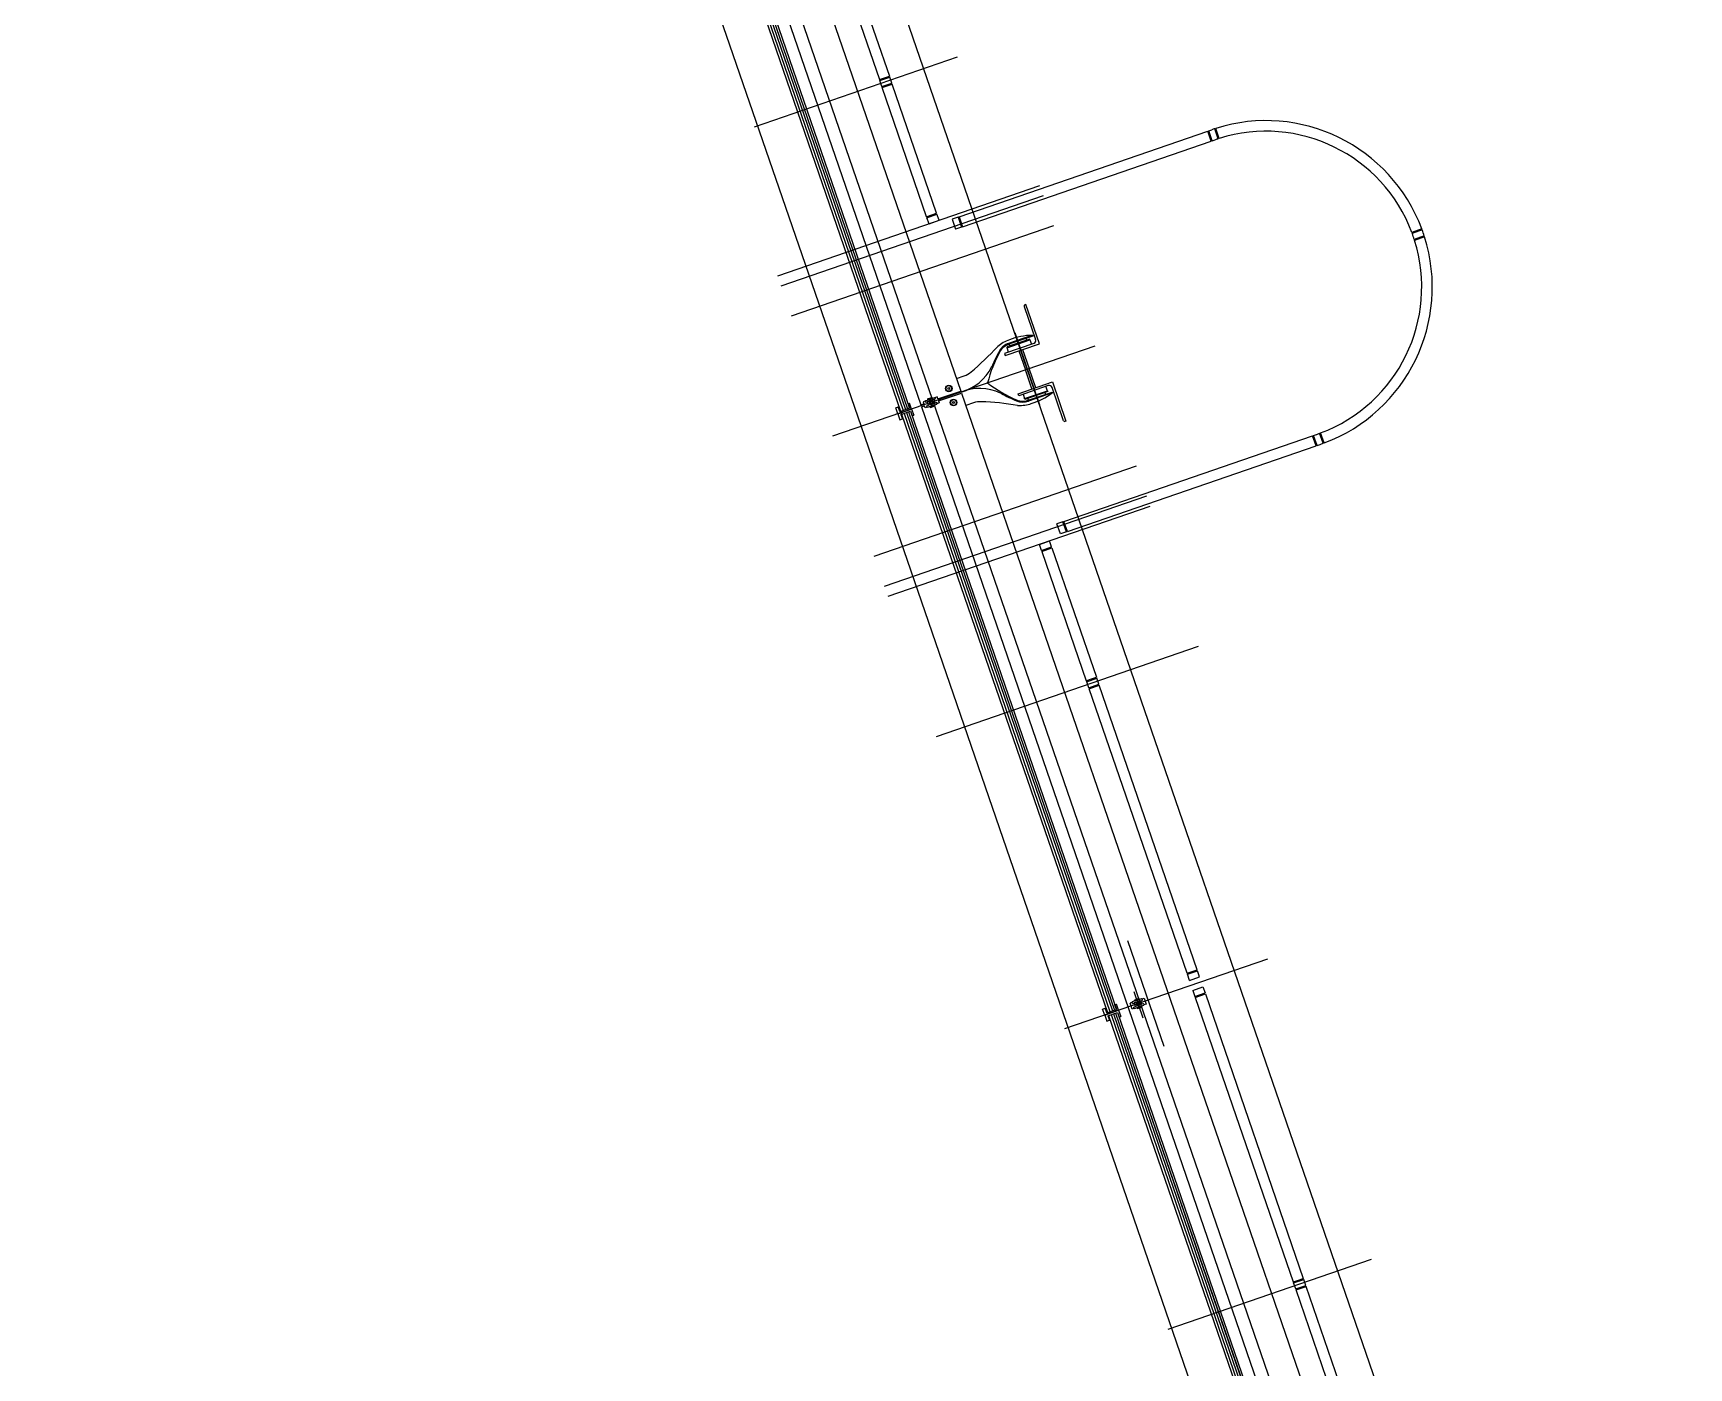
# Model space of a CAD drawing. Extents: x 809434 to 809707, y 818708 to 819364.
# Drawn here: x 809455.54 to 809463.35, y 819286.03 to 819292.33 of the extents above; entities that cross this region are included whole.
import ezdxf

# ---------------------------------------------------------------- set-up
doc = ezdxf.new("R2010")
doc.units = 0
for name, color, linetype in [('MAJ630__', 7, 'Continuous'), ('MAJ640__', 7, 'Continuous'), ('MAJ640__1', 7, 'Continuous'), ('MMH294_S', 7, 'Continuous')]:
    doc.layers.add(name, color=color, linetype=linetype)

msp = doc.modelspace()

# ---------------------------------------------------------------- linework, layer by layer
at = {"layer": 'MAJ630__'}
for p, q in [((809455.537, 819301.8209), (809459.4438, 819290.4746)), ((809457.9648, 819296.3058), (809459.9149, 819290.6422)), ((809458.6586, 819293.3692), (809459.6304, 819290.5468)), ((809458.7012, 819293.3839), (809459.673, 819290.5615)), ((809459.9182, 819290.6327), (809461.8684, 819284.969)), ((809459.6075, 819290.5627), (809459.6198, 819290.567)), ((809459.6173, 819290.5344), (809459.6075, 819290.5627)), ((809459.6173, 819290.5344), (809459.6828, 819290.5569)), ((809459.6173, 819290.5344), (809459.6828, 819290.5569)), ((809459.6173, 819290.5344), (809459.627, 819290.506)), ((809459.6271, 819290.5457), (809459.6198, 819290.567)), ((809459.627, 819290.506), (809459.6393, 819290.5102)), ((809459.6271, 819290.5457), (809459.673, 819290.5615)), ((809459.632, 819290.5315), (809459.6779, 819290.5473)), ((809459.632, 819290.5315), (809459.6393, 819290.5102)), ((809459.6353, 819290.5327), (809460.6071, 819287.7103)), ((809459.6657, 819290.5828), (809459.673, 819290.5853)), ((809459.673, 819290.5615), (809459.6657, 819290.5828)), ((809459.6828, 819290.5569), (809459.673, 819290.5853)), ((809459.6779, 819290.5473), (809460.6497, 819287.7249)), ((809459.6779, 819290.5473), (809459.6852, 819290.526)), ((809459.6828, 819290.5569), (809459.6925, 819290.5285)), ((809459.6852, 819290.526), (809459.6925, 819290.5285)), ((809459.4438, 819290.4746), (809463.3506, 819279.1284)), ((809460.5842, 819287.7262), (809460.5965, 819287.7304)), ((809460.594, 819287.6978), (809460.5842, 819287.7262)), ((809460.594, 819287.6978), (809460.6595, 819287.7204)), ((809460.594, 819287.6978), (809460.6595, 819287.7204)), ((809460.594, 819287.6978), (809460.6037, 819287.6694)), ((809460.6038, 819287.7091), (809460.5965, 819287.7304)), ((809460.6038, 819287.7091), (809460.6497, 819287.7249)), ((809460.6087, 819287.6949), (809460.6546, 819287.7107)), ((809460.6424, 819287.7462), (809460.6497, 819287.7487)), ((809460.6497, 819287.7249), (809460.6424, 819287.7462)), ((809460.6595, 819287.7204), (809460.6497, 819287.7487)), ((809460.6546, 819287.7107), (809461.6264, 819284.8884)), ((809460.6546, 819287.7107), (809460.6619, 819287.6895)), ((809460.6595, 819287.7204), (809460.6692, 819287.692)), ((809460.6037, 819287.6694), (809460.616, 819287.6737)), ((809460.6087, 819287.6949), (809460.616, 819287.6737)), ((809460.612, 819287.6961), (809461.5837, 819284.874)), ((809460.6619, 819287.6895), (809460.6692, 819287.692))]:
    msp.add_line(p, q, dxfattribs=at)
for points in [[(809460.2528, 819290.9056), (809460.2542, 819290.9016), (809460.1414, 819290.8628)], [(809459.8946, 819290.7012), (809459.9314, 819290.7139)], [(809460.2325, 819290.5983), (809460.3453, 819290.6371), (809460.3466, 819290.6331)], [(809459.9754, 819290.5863), (809459.9385, 819290.5736)]]:
    msp.add_lwpolyline(points, dxfattribs=at)
for centre, radius, start, end in [((809460.2638, 819290.5665), 0.3393, 91.86071, 110.70605), ((809459.1004, 819291.7574), 1.3402, 310.07845, 317.42579), ((809460.5881, 819290.5477), 0.5628, 149.96236, 166.36786), ((809460.102, 819290.8372), 0.02, 130.39607, 137.42579), ((809460.2008, 819290.7211), 0.1724, 109.2751, 130.39607), ((809460.1658, 819290.7919), 0.075, 109, 149.96236), ((809459.8988, 819290.8085), 0.1, 289, 310.07845), ((809460.3905, 819291.1216), 0.5628, 231.63214, 248.03764), ((809460.0079, 819290.4917), 0.1, 87.92155, 109), ((809459.9629, 819289.2523), 1.3402, 80.57421, 87.92155), ((809460.208, 819290.6692), 0.075, 248.03764, 289), ((809460.1465, 819290.9071), 0.3393, 287.29394, 306.13928), ((809460.1857, 819290.5942), 0.02, 260.57421, 267.60393), ((809460.1921, 819290.7464), 0.1724, 267.60393, 288.72489)]:
    msp.add_arc(centre, radius, start, end, dxfattribs=at)
at = {"layer": 'MAJ640__'}
for p, q in [((809457.7757, 819296.2407), (809459.7258, 819290.577)), ((809458.6702, 819293.3732), (809459.642, 819290.5508)), ((809458.6815, 819293.3771), (809459.6534, 819290.5547)), ((809458.691, 819293.3803), (809459.6628, 819290.558)), ((809458.6917, 819293.3806), (809459.6635, 819290.5582)), ((809460.169, 819290.9178), (809460.2864, 819290.5769)), ((809460.1427, 819290.8632), (809460.1456, 819290.8548)), ((809460.1886, 819290.8318), (809460.2196, 819290.7418)), ((809460.2066, 819290.838), (809460.2375, 819290.7479)), ((809460.226, 819290.8824), (809460.2231, 819290.8909)), ((809460.2685, 819290.6579), (809460.2375, 819290.7479)), ((809460.2506, 819290.6517), (809460.2196, 819290.7418)), ((809459.7472, 819290.595), (809459.7368, 819290.5914)), ((809459.7368, 819290.5914), (809459.7401, 819290.5819)), ((809459.7475, 819290.5964), (809459.7915, 819290.6115)), ((809459.7489, 819290.5889), (809459.7564, 819290.5915)), ((809459.7872, 819290.6021), (809459.7564, 819290.5915)), ((809459.779, 819290.6115), (809459.7573, 819290.604)), ((809459.7579, 819290.6053), (809459.7573, 819290.604)), ((809459.7573, 819290.604), (809459.7583, 819290.6012)), ((809459.7579, 819290.6053), (809459.7778, 819290.6121)), ((809459.78, 819290.6086), (809459.7583, 819290.6012)), ((809459.7606, 819290.602), (809459.7603, 819290.6013)), ((809459.7605, 819290.6009), (809459.7603, 819290.6013)), ((809459.7777, 819290.6078), (809459.7783, 819290.6075)), ((809459.7778, 819290.6121), (809459.779, 819290.6115)), ((809459.7785, 819290.6071), (809459.7783, 819290.6075)), ((809459.779, 819290.6115), (809459.78, 819290.6086)), ((809459.795, 819290.6048), (809459.7874, 819290.6022)), ((809459.803, 819290.6142), (809459.7926, 819290.6106)), ((809459.8007, 819290.5883), (809459.7931, 819290.5856)), ((809459.8062, 819290.6047), (809459.803, 819290.6142)), ((809459.8062, 819290.6047), (809459.9149, 819290.6422)), ((809459.8095, 819290.5953), (809459.9182, 819290.6327)), ((809459.8095, 819290.5953), (809459.8127, 819290.5858)), ((809460.2338, 819290.5987), (809460.2309, 819290.6072)), ((809460.3112, 819290.6348), (809460.3141, 819290.6264)), ((809459.6469, 819290.5366), (809460.6187, 819287.7143)), ((809459.6582, 819290.5405), (809460.6301, 819287.7182)), ((809459.6677, 819290.5438), (809460.6395, 819287.7214)), ((809459.6684, 819290.544), (809460.6402, 819287.7217)), ((809459.7258, 819290.577), (809459.7401, 819290.5819)), ((809459.7291, 819290.5676), (809459.7433, 819290.5725)), ((809459.7291, 819290.5676), (809461.6793, 819284.9039)), ((809459.7466, 819290.563), (809459.7433, 819290.5725)), ((809459.757, 819290.5666), (809459.7466, 819290.563)), ((809459.7546, 819290.5724), (809459.7621, 819290.575)), ((809459.7581, 819290.5657), (809459.802, 819290.5808)), ((809459.7929, 819290.5856), (809459.7621, 819290.575)), ((809459.7913, 819290.576), (809459.7695, 819290.5685)), ((809459.7705, 819290.5657), (809459.7695, 819290.5685)), ((809459.7922, 819290.5732), (809459.7705, 819290.5657)), ((809459.7718, 819290.5651), (809459.7705, 819290.5657)), ((809459.7711, 819290.5701), (809459.7712, 819290.5697)), ((809459.7719, 819290.5694), (809459.7712, 819290.5697)), ((809459.7718, 819290.5651), (809459.7916, 819290.5719)), ((809459.7889, 819290.5752), (809459.7892, 819290.5758)), ((809459.789, 819290.5763), (809459.7892, 819290.5758)), ((809459.7922, 819290.5732), (809459.7913, 819290.576)), ((809459.7916, 819290.5719), (809459.7922, 819290.5732)), ((809459.8127, 819290.5858), (809459.8023, 819290.5822)), ((809460.734, 819287.7674), (809460.7557, 819287.7749)), ((809460.7545, 819287.7755), (809460.7346, 819287.7687)), ((809460.7545, 819287.7755), (809460.7557, 819287.7749)), ((809460.7567, 819287.7721), (809460.7557, 819287.7749)), ((809460.7693, 819287.774), (809460.7797, 819287.7776)), ((809460.7797, 819287.7776), (809460.7894, 819287.7492)), ((809460.6236, 819287.7001), (809461.5954, 819284.8777)), ((809460.635, 819287.704), (809461.6068, 819284.8816)), ((809460.6444, 819287.7072), (809461.6162, 819284.8849)), ((809460.6451, 819287.7075), (809461.6169, 819284.8851)), ((809460.7239, 819287.7584), (809460.7135, 819287.7548)), ((809460.7233, 819287.7265), (809460.7135, 819287.7548)), ((809460.7337, 819287.73), (809460.7233, 819287.7265)), ((809460.7313, 819287.7358), (809460.7388, 819287.7384)), ((809460.7639, 819287.7656), (809460.7332, 819287.755)), ((809460.7346, 819287.7687), (809460.734, 819287.7674)), ((809460.735, 819287.7646), (809460.734, 819287.7674)), ((809460.7348, 819287.7291), (809460.7787, 819287.7442)), ((809460.735, 819287.7646), (809460.7567, 819287.7721)), ((809460.7369, 819287.7653), (809460.7372, 819287.7643)), ((809460.7696, 819287.749), (809460.7388, 819287.7384)), ((809460.768, 819287.7395), (809460.7462, 819287.732)), ((809460.7472, 819287.7291), (809460.7462, 819287.732)), ((809460.7689, 819287.7366), (809460.7472, 819287.7291)), ((809460.7485, 819287.7285), (809460.7472, 819287.7291)), ((809460.7478, 819287.7336), (809460.7479, 819287.7331)), ((809460.7486, 819287.7328), (809460.7479, 819287.7331)), ((809460.7485, 819287.7285), (809460.7683, 819287.7354)), ((809460.7548, 819287.7714), (809460.7552, 819287.7705)), ((809460.7641, 819287.7656), (809460.7717, 819287.7683)), ((809460.7656, 819287.7387), (809460.7659, 819287.7393)), ((809460.7657, 819287.7398), (809460.7659, 819287.7393)), ((809460.7689, 819287.7366), (809460.768, 819287.7395)), ((809460.7683, 819287.7354), (809460.7689, 819287.7366)), ((809460.7774, 819287.7517), (809460.7698, 819287.7491)), ((809460.7894, 819287.7492), (809460.779, 819287.7457))]:
    msp.add_line(p, q, dxfattribs=at)
for points in [[(809460.1206, 819290.8189), (809460.1238, 819290.8095), (809460.2856, 819290.8652), (809460.222, 819291.0496), (809460.2173, 819291.048)], [(809460.2142, 819291.0416), (809460.268, 819290.8855)], [(809460.2528, 819290.9056), (809460.14, 819290.8668)], [(809460.2587, 819290.8665), (809460.1206, 819290.8189)], [(809460.1404, 819290.8258), (809460.1335, 819290.8459), (809460.2413, 819290.883), (809460.2482, 819290.8629)], [(809460.1891, 819290.62), (809460.1858, 819290.6294), (809460.3475, 819290.6851), (809460.4111, 819290.5007), (809460.4063, 819290.499)], [(809460.3272, 819290.6675), (809460.1891, 819290.62)], [(809460.2089, 819290.6268), (809460.2158, 819290.6067), (809460.3236, 819290.6438), (809460.3167, 819290.6639)], [(809460.3466, 819290.6331), (809460.2338, 819290.5943)], [(809460.4, 819290.5021), (809460.3462, 819290.6582)], [(809460.7682, 819287.775), (809460.7242, 819287.7598)]]:
    msp.add_lwpolyline(points, dxfattribs=at)
for points in [[(809460.2413, 819290.883), (809460.2398, 819290.8872), (809460.132, 819290.8501), (809460.1335, 819290.8459)], [(809460.3236, 819290.6438), (809460.3251, 819290.6396), (809460.2173, 819290.6025), (809460.2158, 819290.6067)]]:
    msp.add_lwpolyline(points, close=True, dxfattribs=at)
for centre, radius in [((809459.8579, 819290.6542), 0.0155), ((809459.8579, 819290.6542), 0.0135), ((809459.8579, 819290.6542), 0.0042), ((809459.8807, 819290.5881), 0.0155), ((809459.8807, 819290.5881), 0.0135), ((809459.8807, 819290.5881), 0.0042), ((809460.7515, 819287.752), 0.006)]:
    msp.add_circle(centre, radius, dxfattribs=at)
for centre, radius, start, end in [((809460.2189, 819291.0433), 0.005, 109, 199), ((809460.5881, 819290.5477), 0.567, 149.96236, 158.10407), ((809460.1658, 819290.7919), 0.0792, 109, 149.96236), ((809460.2538, 819290.8807), 0.015, 289, 19), ((809459.8542, 819290.8595), 0.2307, 285.67731, 333.23123), ((809460.0434, 819290.7666), 0.02, 326.67541, 338.10407), ((809460.332, 819290.6534), 0.015, 19, 109), ((809459.7748, 819290.5886), 0.0095, 145.18264, 199.00008), ((809459.7748, 819290.5886), 0.006, 18.99986, 199.00013), ((809459.7748, 819290.5886), 0.006, 198.99986, 19.00013), ((809459.7748, 819290.5886), 0.0109, 101.1265, 116.87349), ((809459.7748, 819290.5886), 0.0095, 18.99991, 71.30512), ((809459.7748, 819290.5886), 0.0095, 326.69488, 19.00008), ((809460.0041, 819290.424), 0.2307, 64.76877, 112.32268), ((809460.096, 819290.6137), 0.02, 59.89592, 71.32459), ((809460.3905, 819291.1216), 0.567, 239.89592, 248.03764), ((809460.208, 819290.6692), 0.0792, 248.03764, 289), ((809459.7748, 819290.5886), 0.0095, 198.99991, 252.81736), ((809459.7748, 819290.5886), 0.0109, 281.1265, 296.87349), ((809460.4047, 819290.5038), 0.005, 199, 289), ((809460.7515, 819287.752), 0.0095, 145.18264, 252.81736), ((809460.7515, 819287.752), 0.0109, 101.1265, 116.87349), ((809460.7515, 819287.752), 0.0109, 281.1265, 296.87349), ((809460.7515, 819287.752), 0.0095, 326.69488, 71.30512)]:
    msp.add_arc(centre, radius, start, end, dxfattribs=at)
for points, degree in [([(809459.7475, 819290.5964), (809459.7475, 819290.5964), (809459.7474, 819290.5964), (809459.7474, 819290.5963), (809459.7473, 819290.5963), (809459.7473, 819290.5962), (809459.7473, 819290.5962), (809459.7473, 819290.5961), (809459.7473, 819290.5961), (809459.7472, 819290.596), (809459.7472, 819290.596), (809459.7472, 819290.5959), (809459.7472, 819290.5958), (809459.7472, 819290.5958), (809459.7472, 819290.5957), (809459.7472, 819290.5957)], 3), ([(809459.7472, 819290.5957), (809459.7472, 819290.595), (809459.7472, 819290.5944), (809459.7473, 819290.5933), (809459.7474, 819290.5927), (809459.7475, 819290.5916), (809459.7476, 819290.591), (809459.7478, 819290.5902), (809459.7479, 819290.5898), (809459.748, 819290.5895)], 3), ([(809459.7481, 819290.5893), (809459.7481, 819290.5893), (809459.7481, 819290.5893), (809459.7481, 819290.5894), (809459.7481, 819290.5894), (809459.748, 819290.5894), (809459.748, 819290.5895), (809459.748, 819290.5895)], 3), ([(809459.7481, 819290.5893), (809459.7481, 819290.5893), (809459.7481, 819290.5892), (809459.7482, 819290.5891), (809459.7482, 819290.5891), (809459.7483, 819290.589), (809459.7484, 819290.5889), (809459.7485, 819290.5889), (809459.7486, 819290.5889), (809459.7487, 819290.5889), (809459.7488, 819290.5889), (809459.7489, 819290.5889), (809459.7489, 819290.5889), (809459.7489, 819290.5889)], 3), ([(809459.7583, 819290.5829), (809459.758, 819290.5839), (809459.7577, 819290.585), (809459.7572, 819290.5871), (809459.7571, 819290.5882), (809459.7568, 819290.5897), (809459.7568, 819290.5902), (809459.7566, 819290.5909), (809459.7566, 819290.5912), (809459.7565, 819290.5914), (809459.7565, 819290.5915), (809459.7564, 819290.5915)], 3), ([(809459.7668, 819290.5938), (809459.7669, 819290.594), (809459.7671, 819290.5942), (809459.7673, 819290.5945), (809459.7674, 819290.5947), (809459.7676, 819290.5949), (809459.7676, 819290.595), (809459.7677, 819290.5951), (809459.7677, 819290.5951), (809459.7677, 819290.5951)], 3), ([(809459.7677, 819290.5951), (809459.7687, 819290.5966), (809459.7698, 819290.5984)], 2), ([(809459.7726, 819290.5993), (809459.7746, 819290.5987), (809459.7763, 819290.5981)], 2), ([(809459.7763, 819290.5981), (809459.7763, 819290.5981), (809459.7764, 819290.5981), (809459.7765, 819290.598), (809459.7766, 819290.598), (809459.7768, 819290.5979), (809459.777, 819290.5979), (809459.7774, 819290.5977), (809459.7776, 819290.5977), (809459.7778, 819290.5976)], 3), ([(809459.7874, 819290.6022), (809459.7873, 819290.6022), (809459.7873, 819290.6022), (809459.7872, 819290.6021)], 2), ([(809459.7874, 819290.6022), (809459.7874, 819290.6022), (809459.7874, 819290.6022), (809459.7874, 819290.602), (809459.7875, 819290.6018), (809459.7878, 819290.6013), (809459.788, 819290.6009), (809459.7886, 819290.5998), (809459.7891, 819290.599), (809459.7901, 819290.5969), (809459.7906, 819290.5958), (809459.7911, 819290.5945), (809459.7912, 819290.5944), (809459.7912, 819290.5943)], 3), ([(809459.7931, 819290.5856), (809459.7931, 819290.5857), (809459.7931, 819290.5857), (809459.793, 819290.5858), (809459.7929, 819290.586), (809459.7928, 819290.5866), (809459.7928, 819290.587), (809459.7926, 819290.5882), (809459.7924, 819290.5893), (809459.792, 819290.5915), (809459.7917, 819290.5927), (809459.7913, 819290.594), (809459.7912, 819290.5941), (809459.7912, 819290.5943)], 3), ([(809459.7921, 819290.6111), (809459.7921, 819290.6112), (809459.7921, 819290.6112), (809459.792, 819290.6113), (809459.792, 819290.6113), (809459.7919, 819290.6114), (809459.7919, 819290.6114), (809459.7918, 819290.6114), (809459.7918, 819290.6115), (809459.7917, 819290.6115), (809459.7917, 819290.6115), (809459.7916, 819290.6115), (809459.7916, 819290.6115), (809459.7915, 819290.6115), (809459.7915, 819290.6115), (809459.7915, 819290.6115)], 3), ([(809459.7953, 819290.6058), (809459.7952, 819290.6061), (809459.795, 819290.6064), (809459.7946, 819290.6072), (809459.7944, 819290.6077), (809459.7938, 819290.6087), (809459.7935, 819290.6092), (809459.7929, 819290.6102), (809459.7925, 819290.6106), (809459.7921, 819290.6111)], 3), ([(809459.795, 819290.6048), (809459.795, 819290.6048), (809459.795, 819290.6048), (809459.795, 819290.6048), (809459.795, 819290.6048), (809459.7951, 819290.6049), (809459.7952, 819290.6049), (809459.7952, 819290.605), (809459.7953, 819290.605), (809459.7954, 819290.6052), (809459.7954, 819290.6053), (809459.7954, 819290.6054), (809459.7954, 819290.6055), (809459.7953, 819290.6056)], 3), ([(809459.7953, 819290.6058), (809459.7953, 819290.6057), (809459.7953, 819290.6057), (809459.7953, 819290.6057), (809459.7953, 819290.6056), (809459.7953, 819290.6056), (809459.7953, 819290.6056), (809459.7953, 819290.6056)], 3), ([(809459.8007, 819290.5883), (809459.8007, 819290.5883), (809459.8007, 819290.5883), (809459.8007, 819290.5883), (809459.8008, 819290.5883), (809459.8008, 819290.5883), (809459.8009, 819290.5883), (809459.801, 819290.5883), (809459.8011, 819290.5883), (809459.8012, 819290.5882), (809459.8013, 819290.5881), (809459.8014, 819290.588), (809459.8014, 819290.588), (809459.8014, 819290.5879)], 3), ([(809459.8015, 819290.5877), (809459.8015, 819290.5877), (809459.8015, 819290.5877), (809459.8015, 819290.5878), (809459.8015, 819290.5878), (809459.8014, 819290.5879), (809459.8014, 819290.5879), (809459.8014, 819290.5879)], 3), ([(809459.7542, 819290.5716), (809459.7542, 819290.5716), (809459.7542, 819290.5717), (809459.7541, 819290.5718), (809459.7541, 819290.5719), (809459.7542, 819290.572), (809459.7542, 819290.5721), (809459.7543, 819290.5722), (809459.7543, 819290.5722), (809459.7544, 819290.5723), (809459.7545, 819290.5724), (809459.7546, 819290.5724), (809459.7546, 819290.5724), (809459.7546, 819290.5724)], 3), ([(809459.7542, 819290.5716), (809459.7542, 819290.5716), (809459.7542, 819290.5716), (809459.7542, 819290.5715), (809459.7542, 819290.5715), (809459.7542, 819290.5715), (809459.7542, 819290.5714), (809459.7542, 819290.5714)], 3), ([(809459.7574, 819290.5661), (809459.757, 819290.5665), (809459.7567, 819290.567), (809459.756, 819290.568), (809459.7557, 819290.5685), (809459.7551, 819290.5695), (809459.7549, 819290.57), (809459.7545, 819290.5708), (809459.7544, 819290.5711), (809459.7542, 819290.5714)], 3), ([(809459.7581, 819290.5657), (809459.758, 819290.5656), (809459.758, 819290.5656), (809459.7579, 819290.5657), (809459.7579, 819290.5657), (809459.7578, 819290.5657), (809459.7578, 819290.5657), (809459.7577, 819290.5658), (809459.7577, 819290.5658), (809459.7576, 819290.5658), (809459.7576, 819290.5658), (809459.7575, 819290.5659), (809459.7575, 819290.5659), (809459.7574, 819290.566), (809459.7574, 819290.566), (809459.7574, 819290.5661)], 3), ([(809459.7583, 819290.5829), (809459.7587, 819290.5819), (809459.7591, 819290.5809), (809459.76, 819290.579), (809459.7605, 819290.578), (809459.7613, 819290.5767), (809459.7616, 819290.5762), (809459.7619, 819290.5756), (809459.762, 819290.5754), (809459.7621, 819290.5751), (809459.7621, 819290.575), (809459.7621, 819290.575)], 3), ([(809459.7717, 819290.5796), (809459.7719, 819290.5795), (809459.7721, 819290.5795), (809459.7725, 819290.5793), (809459.7727, 819290.5793), (809459.773, 819290.5792), (809459.7731, 819290.5791), (809459.7732, 819290.5791), (809459.7732, 819290.5791), (809459.7732, 819290.5791)], 3), ([(809459.7732, 819290.5791), (809459.7749, 819290.5785), (809459.7769, 819290.5778)], 2), ([(809459.7797, 819290.5788), (809459.7808, 819290.5806), (809459.7818, 819290.5821)], 2), ([(809459.7818, 819290.5821), (809459.7819, 819290.5821), (809459.7819, 819290.5821), (809459.7819, 819290.5822), (809459.782, 819290.5823), (809459.7821, 819290.5825), (809459.7822, 819290.5827), (809459.7825, 819290.583), (809459.7826, 819290.5832), (809459.7827, 819290.5834)], 3), ([(809459.7931, 819290.5856), (809459.793, 819290.5856), (809459.793, 819290.5856), (809459.7929, 819290.5856)], 2), ([(809459.8015, 819290.5877), (809459.8016, 819290.5874), (809459.8017, 819290.587), (809459.8019, 819290.5862), (809459.802, 819290.5856), (809459.8022, 819290.5845), (809459.8022, 819290.5839), (809459.8023, 819290.5828), (809459.8023, 819290.5821), (809459.8023, 819290.5815)], 3), ([(809459.8023, 819290.5815), (809459.8023, 819290.5815), (809459.8023, 819290.5814), (809459.8023, 819290.5813), (809459.8023, 819290.5813), (809459.8023, 819290.5812), (809459.8023, 819290.5812), (809459.8023, 819290.5811), (809459.8022, 819290.5811), (809459.8022, 819290.581), (809459.8022, 819290.581), (809459.8022, 819290.5809), (809459.8021, 819290.5809), (809459.8021, 819290.5808), (809459.8021, 819290.5808), (809459.802, 819290.5808)], 3), ([(809460.7682, 819287.775), (809460.7682, 819287.775), (809460.7682, 819287.775), (809460.7683, 819287.775), (809460.7683, 819287.775), (809460.7684, 819287.7749), (809460.7685, 819287.7749), (809460.7685, 819287.7749), (809460.7685, 819287.7749), (809460.7686, 819287.7748), (809460.7686, 819287.7748), (809460.7687, 819287.7747), (809460.7687, 819287.7747), (809460.7688, 819287.7746), (809460.7688, 819287.7746), (809460.7688, 819287.7746)], 3), ([(809460.7239, 819287.7591), (809460.7239, 819287.7592), (809460.7239, 819287.7592), (809460.7239, 819287.7593), (809460.7239, 819287.7594), (809460.7239, 819287.7594), (809460.724, 819287.7595), (809460.724, 819287.7595), (809460.724, 819287.7596), (809460.724, 819287.7596), (809460.724, 819287.7597), (809460.7241, 819287.7597), (809460.7241, 819287.7598), (809460.7241, 819287.7598), (809460.7242, 819287.7598), (809460.7242, 819287.7598)], 3), ([(809460.7247, 819287.7529), (809460.7246, 819287.7533), (809460.7245, 819287.7536), (809460.7243, 819287.7545), (809460.7242, 819287.755), (809460.7241, 819287.7561), (809460.724, 819287.7567), (809460.7239, 819287.7579), (809460.7239, 819287.7585), (809460.7239, 819287.7591)], 3), ([(809460.7247, 819287.7529), (809460.7247, 819287.7529), (809460.7247, 819287.7529), (809460.7248, 819287.7528), (809460.7248, 819287.7528), (809460.7248, 819287.7528), (809460.7248, 819287.7528), (809460.7248, 819287.7527)], 3), ([(809460.7256, 819287.7524), (809460.7256, 819287.7524), (809460.7256, 819287.7524), (809460.7255, 819287.7524), (809460.7255, 819287.7523), (809460.7254, 819287.7523), (809460.7254, 819287.7523), (809460.7252, 819287.7523), (809460.7252, 819287.7524), (809460.725, 819287.7524), (809460.725, 819287.7525), (809460.7249, 819287.7526), (809460.7248, 819287.7527), (809460.7248, 819287.7527)], 3), ([(809460.7256, 819287.7524), (809460.7262, 819287.7526), (809460.7268, 819287.7528), (809460.7284, 819287.7534), (809460.7294, 819287.7537), (809460.7309, 819287.7542), (809460.7315, 819287.7544), (809460.7325, 819287.7548), (809460.7328, 819287.7549), (809460.7332, 819287.755)], 3), ([(809460.7256, 819287.7524), (809460.7264, 819287.7527), (809460.7273, 819287.753), (809460.7282, 819287.7533), (809460.7294, 819287.7537), (809460.7307, 819287.7541), (809460.732, 819287.7546), (809460.7324, 819287.7547), (809460.7328, 819287.7549), (809460.7332, 819287.755)], 3), ([(809460.7309, 819287.7351), (809460.7309, 819287.7351), (809460.7309, 819287.7351), (809460.7308, 819287.7352), (809460.7308, 819287.7353), (809460.7309, 819287.7355), (809460.7309, 819287.7355), (809460.731, 819287.7356), (809460.731, 819287.7357), (809460.7311, 819287.7358), (809460.7312, 819287.7358), (809460.7313, 819287.7358), (809460.7313, 819287.7358), (809460.7313, 819287.7358)], 3), ([(809460.7309, 819287.7351), (809460.7309, 819287.735), (809460.7309, 819287.735), (809460.7309, 819287.735), (809460.7309, 819287.735), (809460.7309, 819287.7349), (809460.7309, 819287.7349), (809460.731, 819287.7349)], 3), ([(809460.7341, 819287.7295), (809460.7337, 819287.73), (809460.7334, 819287.7305), (809460.7327, 819287.7315), (809460.7324, 819287.732), (809460.7318, 819287.7329), (809460.7316, 819287.7334), (809460.7312, 819287.7342), (809460.7311, 819287.7346), (809460.731, 819287.7349)], 3), ([(809460.7332, 819287.755), (809460.7332, 819287.755), (809460.7332, 819287.755), (809460.7332, 819287.7548), (809460.7333, 819287.7546), (809460.7334, 819287.754), (809460.7335, 819287.7536), (809460.7336, 819287.7524), (809460.7338, 819287.7514), (809460.7342, 819287.7491), (809460.7345, 819287.7479), (809460.7353, 819287.7456), (809460.7357, 819287.7445), (809460.7367, 819287.7424), (809460.7373, 819287.7415), (809460.738, 819287.7402), (809460.7383, 819287.7397), (809460.7386, 819287.739), (809460.7387, 819287.7388), (809460.7388, 819287.7386), (809460.7388, 819287.7385), (809460.7388, 819287.7384)], 3), ([(809460.7348, 819287.7291), (809460.7347, 819287.7291), (809460.7347, 819287.7291), (809460.7346, 819287.7291), (809460.7346, 819287.7291), (809460.7345, 819287.7291), (809460.7345, 819287.7292), (809460.7344, 819287.7292), (809460.7344, 819287.7292), (809460.7343, 819287.7293), (809460.7343, 819287.7293), (809460.7342, 819287.7293), (809460.7342, 819287.7294), (809460.7342, 819287.7294), (809460.7341, 819287.7295), (809460.7341, 819287.7295)], 3), ([(809460.7444, 819287.7586), (809460.7444, 819287.7585), (809460.7444, 819287.7585), (809460.7443, 819287.7584), (809460.7443, 819287.7584), (809460.7441, 819287.7581), (809460.744, 819287.758), (809460.7438, 819287.7576), (809460.7436, 819287.7574), (809460.7435, 819287.7573)], 3), ([(809460.7465, 819287.7618), (809460.7454, 819287.7601), (809460.7444, 819287.7586)], 2), ([(809460.7484, 819287.743), (809460.7486, 819287.743), (809460.7488, 819287.7429), (809460.7492, 819287.7428), (809460.7494, 819287.7427), (809460.7497, 819287.7426), (809460.7498, 819287.7426), (809460.7499, 819287.7426), (809460.7499, 819287.7425), (809460.7499, 819287.7425)], 3), ([(809460.753, 819287.7615), (809460.7513, 819287.7621), (809460.7494, 819287.7628)], 2), ([(809460.7499, 819287.7425), (809460.7516, 819287.742), (809460.7536, 819287.7413)], 2), ([(809460.7545, 819287.761), (809460.7543, 819287.7611), (809460.7541, 819287.7612), (809460.7537, 819287.7613), (809460.7535, 819287.7614), (809460.7533, 819287.7615), (809460.7532, 819287.7615), (809460.7531, 819287.7615), (809460.7531, 819287.7615), (809460.753, 819287.7615)], 3), ([(809460.7564, 819287.7423), (809460.7576, 819287.744), (809460.7585, 819287.7455)], 2), ([(809460.7585, 819287.7455), (809460.7586, 819287.7455), (809460.7586, 819287.7456), (809460.7586, 819287.7456), (809460.7587, 819287.7457), (809460.7588, 819287.7459), (809460.7589, 819287.7461), (809460.7592, 819287.7465), (809460.7593, 819287.7467), (809460.7594, 819287.7468)], 3), ([(809460.7639, 819287.7656), (809460.764, 819287.7656), (809460.764, 819287.7656), (809460.7641, 819287.7656)], 2), ([(809460.7639, 819287.7656), (809460.764, 819287.7656), (809460.764, 819287.7656), (809460.7641, 819287.7656)], 2), ([(809460.7698, 819287.7491), (809460.7698, 819287.7491), (809460.7698, 819287.7491), (809460.7697, 819287.7493), (809460.7696, 819287.7495), (809460.7695, 819287.75), (809460.7695, 819287.7504), (809460.7693, 819287.7517), (809460.7691, 819287.7527), (809460.7687, 819287.755), (809460.7684, 819287.7562), (809460.7676, 819287.7585), (809460.7672, 819287.7596), (809460.7662, 819287.7617), (809460.7657, 819287.7626), (809460.7649, 819287.7639), (809460.7647, 819287.7644), (809460.7643, 819287.765), (809460.7642, 819287.7653), (809460.7641, 819287.7655), (809460.7641, 819287.7656), (809460.7641, 819287.7656)], 3), ([(809460.7688, 819287.7746), (809460.7692, 819287.7741), (809460.7696, 819287.7736), (809460.7702, 819287.7726), (809460.7705, 819287.7721), (809460.7711, 819287.7711), (809460.7713, 819287.7707), (809460.7717, 819287.7698), (809460.7719, 819287.7695), (809460.772, 819287.7692)], 3), ([(809460.7698, 819287.7491), (809460.7697, 819287.7491), (809460.7697, 819287.7491), (809460.7696, 819287.749)], 2), ([(809460.7721, 819287.769), (809460.7721, 819287.769), (809460.7721, 819287.769), (809460.7721, 819287.7688), (809460.7721, 819287.7688), (809460.7721, 819287.7686), (809460.772, 819287.7685), (809460.7719, 819287.7684), (809460.7719, 819287.7684), (809460.7718, 819287.7683), (809460.7717, 819287.7683), (809460.7717, 819287.7683), (809460.7717, 819287.7683), (809460.7717, 819287.7683)], 3), ([(809460.7721, 819287.769), (809460.772, 819287.769), (809460.772, 819287.769), (809460.772, 819287.7691), (809460.772, 819287.7691), (809460.772, 819287.7692), (809460.772, 819287.7692), (809460.772, 819287.7692)], 3), ([(809460.7774, 819287.7517), (809460.7774, 819287.7517), (809460.7774, 819287.7517), (809460.7774, 819287.7517), (809460.7775, 819287.7517), (809460.7775, 819287.7517), (809460.7776, 819287.7517), (809460.7777, 819287.7517), (809460.7778, 819287.7517), (809460.7779, 819287.7516), (809460.778, 819287.7516), (809460.7781, 819287.7515), (809460.7781, 819287.7514), (809460.7781, 819287.7513)], 3), ([(809460.7782, 819287.7511), (809460.7782, 819287.7512), (809460.7782, 819287.7512), (809460.7782, 819287.7512), (809460.7782, 819287.7513), (809460.7781, 819287.7513), (809460.7781, 819287.7513), (809460.7781, 819287.7513)], 3), ([(809460.7782, 819287.7511), (809460.7783, 819287.7508), (809460.7784, 819287.7505), (809460.7786, 819287.7496), (809460.7787, 819287.7491), (809460.7789, 819287.748), (809460.7789, 819287.7474), (809460.779, 819287.7462), (809460.779, 819287.7456), (809460.779, 819287.745)], 3), ([(809460.779, 819287.745), (809460.779, 819287.7449), (809460.779, 819287.7449), (809460.779, 819287.7448), (809460.779, 819287.7447), (809460.779, 819287.7446), (809460.779, 819287.7446), (809460.779, 819287.7445), (809460.779, 819287.7445), (809460.7789, 819287.7444), (809460.7789, 819287.7444), (809460.7789, 819287.7443), (809460.7788, 819287.7443), (809460.7788, 819287.7443), (809460.7788, 819287.7443), (809460.7787, 819287.7442)], 3)]:
    msp.add_open_spline(points, degree=degree, dxfattribs=at)
at = {"layer": 'MAJ640__1'}
for p, q in [((809460.2286, 819290.7448), (809458.2752, 819296.418)), ((809457.8324, 819296.2602), (809461.7376, 819284.9187)), ((809459.8972, 819292.2172), (809458.939, 819291.8872)), ((809460.2866, 819291.6109), (809459.0492, 819291.1848)), ((809460.3029, 819291.5637), (809459.0654, 819291.1376)), ((809460.3518, 819291.4218), (809459.1143, 819290.9957)), ((809460.5471, 819290.8545), (809459.3096, 819290.4284)), ((809462.182, 819285.0717), (809460.2286, 819290.7448)), ((809459.6353, 819290.5327), (809459.6304, 819290.5468)), ((809460.7424, 819290.2872), (809459.5049, 819289.8611)), ((809460.7913, 819290.1454), (809459.5538, 819289.7193)), ((809460.8075, 819290.0981), (809459.5701, 819289.672)), ((809461.0354, 819289.4362), (809459.798, 819289.0101)), ((809460.7018, 819288.0497), (809460.8735, 819287.5511)), ((809461.3623, 819287.9624), (809460.4041, 819287.6324)), ((809460.7751, 819287.6834), (809460.7323, 819287.8076)), ((809461.8506, 819286.5441), (809460.8924, 819286.2141))]:
    msp.add_line(p, q, dxfattribs=at)
msp.add_circle((809459.6329, 819290.5397), 0.003, dxfattribs=at)
at = {"layer": 'MMH294_S'}
for p, q in [((809459.0681, 819293.4547), (809459.5304, 819292.1121)), ((809459.1154, 819293.471), (809459.5777, 819292.1283)), ((809459.5304, 819292.1121), (809459.5501, 819292.1188)), ((809459.5321, 819292.1073), (809459.5793, 819292.1236)), ((809459.5418, 819292.079), (809459.5321, 819292.1073)), ((809459.534, 819292.108), (809459.5323, 819292.1127)), ((809459.5418, 819292.079), (809459.5891, 819292.0952)), ((809459.5435, 819292.0742), (809459.5907, 819292.0905)), ((809459.7535, 819291.4644), (809459.5435, 819292.0742)), ((809459.5454, 819292.0749), (809459.5437, 819292.0796)), ((809459.5501, 819292.1188), (809459.5777, 819292.1283)), ((809459.5775, 819292.123), (809459.5758, 819292.1277)), ((809459.5891, 819292.0952), (809459.5793, 819292.1236)), ((809459.5889, 819292.0899), (809459.5872, 819292.0946)), ((809459.8007, 819291.4806), (809459.5907, 819292.0905)), ((809459.9065, 819291.4642), (809461.0803, 819291.8683)), ((809461.0965, 819291.8211), (809461.0803, 819291.8683)), ((809461.0809, 819291.8665), (809461.0856, 819291.8681)), ((809461.085, 819291.87), (809461.0992, 819291.8749)), ((809461.1013, 819291.8227), (809461.085, 819291.87)), ((809461.1297, 819291.8323), (809461.1134, 819291.8796)), ((809461.1345, 819291.8338), (809461.1182, 819291.8811)), ((809459.9228, 819291.4169), (809461.0965, 819291.8211)), ((809461.0959, 819291.823), (809461.1006, 819291.8246)), ((809461.1013, 819291.8227), (809461.1155, 819291.8276)), ((809459.7535, 819291.4644), (809459.7731, 819291.4711)), ((809459.7551, 819291.4596), (809459.8024, 819291.4759)), ((809459.7649, 819291.4313), (809459.7551, 819291.4596)), ((809459.757, 819291.4603), (809459.7553, 819291.465)), ((809459.7649, 819291.4313), (809459.8121, 819291.4476)), ((809459.7731, 819291.4711), (809459.8007, 819291.4806)), ((809459.8005, 819291.4753), (809459.7988, 819291.48)), ((809459.8121, 819291.4476), (809459.8024, 819291.4759)), ((809459.9018, 819291.4626), (809459.8734, 819291.4528)), ((809459.8734, 819291.4528), (809459.8897, 819291.4055)), ((809459.9018, 819291.4626), (809459.9181, 819291.4153)), ((809459.9072, 819291.4623), (809459.9025, 819291.4607)), ((809459.9065, 819291.4642), (809459.9228, 819291.4169)), ((809459.9181, 819291.4153), (809459.8897, 819291.4055)), ((809459.9222, 819291.4188), (809459.9174, 819291.4172)), ((809462.0902, 819291.407), (809462.0429, 819291.3907)), ((809462.092, 819291.4023), (809462.0447, 819291.3861)), ((809462.1017, 819291.374), (809462.0544, 819291.3577)), ((809462.1033, 819291.3692), (809462.056, 819291.3529)), ((809461.5799, 819290.4328), (809461.594, 819290.4377)), ((809461.5961, 819290.3855), (809461.5799, 819290.4328)), ((809461.6245, 819290.3954), (809461.6082, 819290.4427)), ((809461.6291, 819290.3971), (809461.6129, 819290.4444)), ((809460.4014, 819290.027), (809461.5751, 819290.4312)), ((809460.4177, 819289.9797), (809461.5914, 819290.3839)), ((809461.5914, 819290.3839), (809461.5751, 819290.4312)), ((809461.5758, 819290.4293), (809461.5805, 819290.4309)), ((809461.5908, 819290.3858), (809461.5955, 819290.3874)), ((809461.5961, 819290.3855), (809461.6103, 819290.3904)), ((809460.3967, 819290.0254), (809460.3683, 819290.0156)), ((809460.3846, 819289.9683), (809460.3683, 819290.0156)), ((809460.4129, 819289.9781), (809460.3846, 819289.9683)), ((809460.4129, 819289.9781), (809460.3967, 819290.0254)), ((809460.402, 819290.0251), (809460.3973, 819290.0235)), ((809460.4177, 819289.9797), (809460.4014, 819290.027)), ((809460.417, 819289.9816), (809460.4123, 819289.98)), ((809460.2858, 819289.9184), (809460.333, 819289.9347)), ((809460.2955, 819289.8901), (809460.2858, 819289.9184)), ((809460.2955, 819289.8901), (809460.3428, 819289.9064)), ((809460.2972, 819289.8854), (809460.3444, 819289.9016)), ((809460.2972, 819289.8854), (809460.5071, 819289.2755)), ((809460.299, 819289.886), (809460.2974, 819289.8907)), ((809460.3428, 819289.9064), (809460.333, 819289.9347)), ((809460.3425, 819289.901), (809460.3409, 819289.9057)), ((809460.3444, 819289.9016), (809460.5544, 819289.2918)), ((809460.5071, 819289.2755), (809460.5268, 819289.2823)), ((809460.5088, 819289.2708), (809460.5561, 819289.287)), ((809460.5185, 819289.2424), (809460.5088, 819289.2708)), ((809460.5107, 819289.2714), (809460.509, 819289.2761)), ((809460.5268, 819289.2823), (809460.5544, 819289.2918)), ((809460.5542, 819289.2864), (809460.5525, 819289.2911)), ((809460.5658, 819289.2587), (809460.5561, 819289.287)), ((809460.5185, 819289.2424), (809460.5658, 819289.2587)), ((809460.5202, 819289.2377), (809460.5674, 819289.254)), ((809460.9825, 819287.895), (809460.5202, 819289.2377)), ((809460.5221, 819289.2383), (809460.5204, 819289.2431)), ((809460.5656, 819289.2533), (809460.5639, 819289.258)), ((809461.0298, 819287.9113), (809460.5674, 819289.254)), ((809460.9825, 819287.895), (809461.0298, 819287.9113)), ((809460.9841, 819287.8903), (809461.0314, 819287.9066)), ((809460.9939, 819287.8619), (809460.9841, 819287.8903)), ((809460.986, 819287.891), (809460.9844, 819287.8957)), ((809460.9939, 819287.8619), (809461.0411, 819287.8782)), ((809461.0295, 819287.9059), (809461.0279, 819287.9107)), ((809461.0411, 819287.8782), (809461.0314, 819287.9066)), ((809461.0102, 819287.8147), (809461.0574, 819287.8309)), ((809461.0102, 819287.8147), (809461.0199, 819287.7863)), ((809461.0199, 819287.7863), (809461.0672, 819287.8026)), ((809461.0215, 819287.7816), (809461.0688, 819287.7979)), ((809461.0215, 819287.7816), (809461.4839, 819286.4389)), ((809461.0218, 819287.787), (809461.0234, 819287.7822)), ((809461.0574, 819287.8309), (809461.0672, 819287.8026)), ((809461.0653, 819287.8019), (809461.0669, 819287.7972)), ((809461.0688, 819287.7979), (809461.5311, 819286.4552)), ((809461.4855, 819286.4342), (809461.5328, 819286.4505)), ((809461.5035, 819286.4457), (809461.5311, 819286.4552)), ((809461.5309, 819286.4498), (809461.5292, 819286.4546)), ((809461.5425, 819286.4221), (809461.5328, 819286.4505)), ((809461.4839, 819286.4389), (809461.5035, 819286.4457)), ((809461.4952, 819286.4058), (809461.4855, 819286.4342)), ((809461.4874, 819286.4349), (809461.4857, 819286.4396)), ((809461.4952, 819286.4058), (809461.5425, 819286.4221)), ((809461.4969, 819286.4011), (809461.5442, 819286.4174)), ((809461.9493, 819285.0872), (809461.4969, 819286.4011)), ((809461.4988, 819286.4018), (809461.4971, 819286.4065)), ((809461.5423, 819286.4167), (809461.5406, 819286.4215)), ((809461.9893, 819285.1247), (809461.5442, 819286.4174))]:
    msp.add_line(p, q, dxfattribs=at)
for radius, start, end in [(0.785, 20.45992, 107.54008), (0.785, 107.90511, 109), (0.783, 107.53635, 107.90231), (0.735, 20.55926, 107.44074), (0.735, 107.83062, 109), (0.737, 107.44497, 107.83379), (0.785, 290.45992, 17.54008), (0.735, 17.83062, 20.16938), (0.737, 20.16621, 20.55503), (0.783, 20.09769, 20.46365), (0.785, 17.90511, 20.09489), (0.783, 17.53635, 17.90231), (0.735, 290.55926, 17.44074), (0.737, 17.44497, 17.83379), (0.735, 289, 290.16938), (0.737, 290.16621, 290.55503), (0.785, 289, 290.09489), (0.783, 290.09769, 290.46365)]:
    msp.add_arc((809461.3548, 819291.1326), radius, start, end, dxfattribs=at)

doc.saveas('drawing.dxf')
